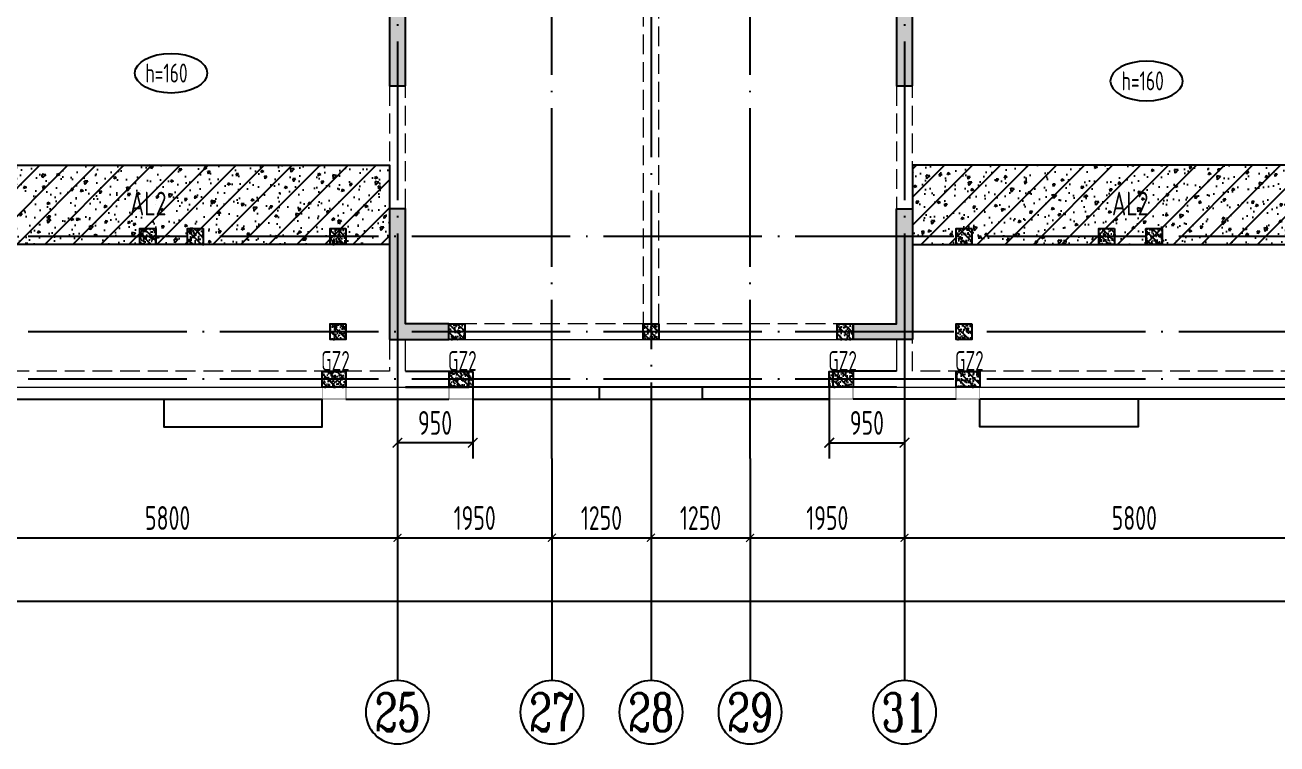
# Model space of a CAD drawing. Extents: x -1307975 to -76406, y -96289 to 379359.
# Drawn here: x -829236 to -813436, y 272868 to 281936 of the extents above; entities that cross this region are included whole.
import ezdxf
from ezdxf.enums import TextEntityAlignment as Align

# ---------------------------------------------------------------- set-up
doc = ezdxf.new("R2010")
doc.units = 0
doc.header["$LTSCALE"] = 1000
for name, pattern in [('DASH', [0.35, 0.25, -0.1]), ('DASHED', [0.75, 0.5, -0.25]), ('DOTE', [2.42, 2, -0.2, 0.02, -0.2])]:
    doc.linetypes.add(name, pattern=pattern)
doc.layers.get('0').update_dxf_attribs({"linetype": 'CONTINUOUS'})
doc.layers.get('DEFPOINTS').update_dxf_attribs({"linetype": 'CONTINUOUS'})
for name, color, linetype in [('A-AXIS', 1, 'CONTINUOUS'), ('A-DOTE', 10, 'DOTE'), ('AXIS_NUM', 7, 'CONTINUOUS'), ('BEAM', 4, 'DASHED'), ('BEAM_CON', 4, 'CONTINUOUS'), ('ROOF', 183, 'CONTINUOUS'), ('S-B板标注', 3, 'CONTINUOUS'), ('S-B板边线', 2, 'CONTINUOUS'), ('S-L主梁线', 4, 'DASH'), ('S-Q墙填充', 252, 'CONTINUOUS'), ('S-Q墙实线', 6, 'CONTINUOUS'), ('S-Q墙标注', 3, 'CONTINUOUS'), ('S-Y一般标注', 3, 'CONTINUOUS'), ('S-构造柱', 212, 'CONTINUOUS'), ('S-构造柱编号', 130, 'CONTINUOUS'), ('TEXT', 2, 'CONTINUOUS'), ('看线', 251, 'CONTINUOUS')]:
    doc.layers.add(name, color=color, linetype=linetype)
doc.layers.add('配箍校核', color=34, linetype='CONTINUOUS', plot=False)
doc.styles.add('TSSD_Axis', font='complex.shx', dxfattribs={"width": 0.7, "bigfont": 'hztxt.shx'})
doc.styles.add('TSSD_DIMENSION', font='Tssdeng.shx', dxfattribs={"width": 0.7, "bigfont": 'tssdchn.shx'})
doc.styles.add('TSSD_REIN', font='tssdeng.shx', dxfattribs={"width": 0.7, "height": 300, "bigfont": 'tssdchn.shx'})
doc.styles.add('结构文字', font='zstxt.shx', dxfattribs={"width": 0.7, "bigfont": 'zshz.shx'})
doc.dimstyles.new('STRUCK', dxfattribs={"dimtxt": 400, "dimasz": 121, "dimexe": 200, "dimexo": 150, "dimgap": 115, "dimtad": 1, "dimdec": 0, "dimdsep": 46, "dimtxsty": '结构文字', "dimblk": 'ARCHTICK', "dimcen": 400, "dimclrd": 3, "dimclre": 3, "dimclrt": 7, "dimadec": 0, "dimazin": 0, "dimtfac": 1, "dimtdec": 0, "dimtix": 1, "dimtmove": 2, "dimatfit": 3, "dimldrblk": '_DIMX', "dimfxl": 1, "dimtolj": 1, "dimtzin": 0, "dimarcsym": 0})
doc.dimstyles.new('TSSD_100_100', dxfattribs={"dimtxt": 300, "dimasz": 100, "dimexe": 100, "dimexo": 250, "dimgap": 100, "dimtad": 1, "dimdec": 0, "dimzin": 0, "dimdsep": 46, "dimtxsty": 'TSSD_DIMENSION', "dimblk": 'ARCHTICK', "dimcen": 0, "dimdle": 100, "dimclrt": 7, "dimadec": 0, "dimazin": 0, "dimtfac": 1, "dimtdec": 0, "dimtix": 1, "dimtmove": 2, "dimatfit": 3, "dimldrblk": 'ARCHTICK', "dimfxl": 1, "dimtolj": 1, "dimtzin": 0, "dimarcsym": 0})

# ---------------------------------------------------------------- blocks, each defined once
blk = doc.blocks.new('_ArchTick')
at = {"color": 0, "linetype": 'ByBlock', "const_width": 0.15}
blk.add_lwpolyline([(-0.5, -0.5), (0.5, 0.5)], dxfattribs=at)
blk = doc.blocks.new('*D236')
at = {"layer": 'DEFPOINTS', "color": 0, "transparency": 16777216}
for p in [(33100, 3600), (38900, 3600), (38900, 2600)]:
    blk.add_point(p, dxfattribs=at)
at = {"layer": 'S-Y一般标注', "color": 0, "lineweight": -2, "transparency": 16777216}
for p, q in [((33100, 3350), (33100, 2500)), ((38900, 3350), (38900, 2500)), ((33000, 2600), (39000, 2600))]:
    blk.add_line(p, q, dxfattribs=at)
at = {"layer": 'S-Y一般标注', "color": 0, "lineweight": -2, "transparency": 16777216, "xscale": 100, "yscale": 100, "zscale": 100, "rotation": 180}
blk.add_blockref('_ArchTick', (33100, 2600), dxfattribs=at)
at = {"layer": 'S-Y一般标注', "color": 0, "lineweight": -2, "transparency": 16777216, "xscale": 100, "yscale": 100, "zscale": 100}
blk.add_blockref('_ArchTick', (38900, 2600), dxfattribs=at)
at = {"layer": 'S-Y一般标注', "color": 7, "transparency": 16777216, "insert": (36000, 2850), "char_height": 300, "attachment_point": 5, "style": 'TSSD_DIMENSION'}
blk.add_mtext('\\A1;5800', dxfattribs=at)
blk = doc.blocks.new('ts_axno')
at = {"color": 0, "linetype": 'ByBlock', "lineweight": -2}
blk.add_circle((0, 0), 0.5, dxfattribs=at)
at = {"color": 0, "linetype": 'ByBlock', "lineweight": -2, "style": 'TSSD_Axis', "width": 0.7}
blk.add_attdef('A', text='', height=0.6, dxfattribs=at).set_placement((0, 0), align=Align.MIDDLE_CENTER)
blk = doc.blocks.new('*D237')
at = {"layer": 'DEFPOINTS', "color": 0, "transparency": 16777216}
for p in [(43350, 3600), (45300, 3600), (45300, 2600)]:
    blk.add_point(p, dxfattribs=at)
at = {"layer": 'S-Y一般标注', "color": 0, "lineweight": -2, "transparency": 16777216}
for p, q in [((43350, 3350), (43350, 2500)), ((45300, 3350), (45300, 2500)), ((43250, 2600), (45400, 2600))]:
    blk.add_line(p, q, dxfattribs=at)
at = {"layer": 'S-Y一般标注', "color": 0, "lineweight": -2, "transparency": 16777216, "xscale": 100, "yscale": 100, "zscale": 100, "rotation": 180}
blk.add_blockref('_ArchTick', (43350, 2600), dxfattribs=at)
at = {"layer": 'S-Y一般标注', "color": 0, "lineweight": -2, "transparency": 16777216, "xscale": 100, "yscale": 100, "zscale": 100}
blk.add_blockref('_ArchTick', (45300, 2600), dxfattribs=at)
at = {"layer": 'S-Y一般标注', "color": 7, "transparency": 16777216, "insert": (44325, 2850), "char_height": 300, "attachment_point": 5, "style": 'TSSD_DIMENSION'}
blk.add_mtext('\\A1;1950', dxfattribs=at)
blk = doc.blocks.new('*D238')
at = {"layer": 'DEFPOINTS', "color": 0, "transparency": 16777216}
for p in [(45300, 3600), (51100, 3600), (51100, 2600)]:
    blk.add_point(p, dxfattribs=at)
at = {"layer": 'S-Y一般标注', "color": 0, "lineweight": -2, "transparency": 16777216}
for p, q in [((45300, 3350), (45300, 2500)), ((51100, 3350), (51100, 2500)), ((45200, 2600), (51200, 2600))]:
    blk.add_line(p, q, dxfattribs=at)
at = {"layer": 'S-Y一般标注', "color": 0, "lineweight": -2, "transparency": 16777216, "xscale": 100, "yscale": 100, "zscale": 100, "rotation": 180}
blk.add_blockref('_ArchTick', (45300, 2600), dxfattribs=at)
at = {"layer": 'S-Y一般标注', "color": 0, "lineweight": -2, "transparency": 16777216, "xscale": 100, "yscale": 100, "zscale": 100}
blk.add_blockref('_ArchTick', (51100, 2600), dxfattribs=at)
at = {"layer": 'S-Y一般标注', "color": 7, "transparency": 16777216, "insert": (48200, 2850), "char_height": 300, "attachment_point": 5, "style": 'TSSD_DIMENSION'}
blk.add_mtext('\\A1;5800', dxfattribs=at)
blk = doc.blocks.new('*D241')
at = {"layer": 'DEFPOINTS', "color": 0, "transparency": 16777216}
for p in [(4600, 3600), (54600, 3600), (54600, 1800)]:
    blk.add_point(p, dxfattribs=at)
at = {"layer": 'S-Y一般标注', "color": 0, "lineweight": -2, "transparency": 16777216}
for p, q in [((4600, 3350), (4600, 1700)), ((54600, 3350), (54600, 1700)), ((4500, 1800), (54700, 1800))]:
    blk.add_line(p, q, dxfattribs=at)
at = {"layer": 'S-Y一般标注', "color": 0, "lineweight": -2, "transparency": 16777216, "xscale": 100, "yscale": 100, "zscale": 100, "rotation": 180}
blk.add_blockref('_ArchTick', (4600, 1800), dxfattribs=at)
at = {"layer": 'S-Y一般标注', "color": 0, "lineweight": -2, "transparency": 16777216, "xscale": 100, "yscale": 100, "zscale": 100}
blk.add_blockref('_ArchTick', (54600, 1800), dxfattribs=at)
at = {"layer": 'S-Y一般标注', "color": 7, "transparency": 16777216, "insert": (29600, 2050), "char_height": 300, "attachment_point": 5, "style": 'TSSD_DIMENSION'}
blk.add_mtext('\\A1;50000', dxfattribs=at)
blk = doc.blocks.new('*D245')
at = {"layer": 'DEFPOINTS', "color": 0, "transparency": 16777216}
for p in [(38900, 3600), (40850, 3600), (40850, 2600)]:
    blk.add_point(p, dxfattribs=at)
at = {"layer": 'S-Y一般标注', "color": 0, "lineweight": -2, "transparency": 16777216}
for p, q in [((38900, 3350), (38900, 2500)), ((40850, 3350), (40850, 2500)), ((38800, 2600), (40950, 2600))]:
    blk.add_line(p, q, dxfattribs=at)
at = {"layer": 'S-Y一般标注', "color": 0, "lineweight": -2, "transparency": 16777216, "xscale": 100, "yscale": 100, "zscale": 100, "rotation": 180}
blk.add_blockref('_ArchTick', (38900, 2600), dxfattribs=at)
at = {"layer": 'S-Y一般标注', "color": 0, "lineweight": -2, "transparency": 16777216, "xscale": 100, "yscale": 100, "zscale": 100}
blk.add_blockref('_ArchTick', (40850, 2600), dxfattribs=at)
at = {"layer": 'S-Y一般标注', "color": 7, "transparency": 16777216, "insert": (39875, 2850), "char_height": 300, "attachment_point": 5, "style": 'TSSD_DIMENSION'}
blk.add_mtext('\\A1;1950', dxfattribs=at)
blk = doc.blocks.new('*D262')
at = {"layer": 'DEFPOINTS', "color": 0, "transparency": 16777216}
for p in [(40850, 3600), (42100, 3600), (42100, 2600)]:
    blk.add_point(p, dxfattribs=at)
at = {"layer": 'S-Y一般标注', "color": 0, "lineweight": -2, "transparency": 16777216}
for p, q in [((40850, 3350), (40850, 2500)), ((42100, 3350), (42100, 2500)), ((40750, 2600), (42200, 2600))]:
    blk.add_line(p, q, dxfattribs=at)
at = {"layer": 'S-Y一般标注', "color": 0, "lineweight": -2, "transparency": 16777216, "xscale": 100, "yscale": 100, "zscale": 100, "rotation": 180}
blk.add_blockref('_ArchTick', (40850, 2600), dxfattribs=at)
at = {"layer": 'S-Y一般标注', "color": 0, "lineweight": -2, "transparency": 16777216, "xscale": 100, "yscale": 100, "zscale": 100}
blk.add_blockref('_ArchTick', (42100, 2600), dxfattribs=at)
at = {"layer": 'S-Y一般标注', "color": 7, "transparency": 16777216, "insert": (41475, 2850), "char_height": 300, "attachment_point": 5, "style": 'TSSD_DIMENSION'}
blk.add_mtext('\\A1;1250', dxfattribs=at)
blk = doc.blocks.new('*D263')
at = {"layer": 'DEFPOINTS', "color": 0, "transparency": 16777216}
for p in [(42100, 3600), (43350, 3600), (43350, 2600)]:
    blk.add_point(p, dxfattribs=at)
at = {"layer": 'S-Y一般标注', "color": 0, "lineweight": -2, "transparency": 16777216}
for p, q in [((42100, 3350), (42100, 2500)), ((43350, 3350), (43350, 2500)), ((42000, 2600), (43450, 2600))]:
    blk.add_line(p, q, dxfattribs=at)
at = {"layer": 'S-Y一般标注', "color": 0, "lineweight": -2, "transparency": 16777216, "xscale": 100, "yscale": 100, "zscale": 100, "rotation": 180}
blk.add_blockref('_ArchTick', (42100, 2600), dxfattribs=at)
at = {"layer": 'S-Y一般标注', "color": 0, "lineweight": -2, "transparency": 16777216, "xscale": 100, "yscale": 100, "zscale": 100}
blk.add_blockref('_ArchTick', (43350, 2600), dxfattribs=at)
at = {"layer": 'S-Y一般标注', "color": 7, "transparency": 16777216, "insert": (42725, 2850), "char_height": 300, "attachment_point": 5, "style": 'TSSD_DIMENSION'}
blk.add_mtext('\\A1;1250', dxfattribs=at)
blk = doc.blocks.new('20210729.03492876')
at = {"color": 30, "const_width": 8}
for points in [[(33650, 500), (33650, 350), (33950, 350), (33950, 500)], [(35250, 500), (35250, 350), (35550, 350), (35550, 500)], [(40350, 500), (40350, 350), (40050, 350), (40050, 500)], [(41950, 500), (41950, 350), (41650, 350), (41650, 500)]]:
    blk.add_lwpolyline(points, dxfattribs=at)
at = {"layer": '看线', "color": 202, "ltscale": 0.5}
for points in [[(35550, 500), (35550, 350), (37150, 350), (37150, 500)], [(40050, 500), (40050, 350), (38450, 350), (38450, 500)], [(29000, 350), (33650, 350)], [(31650, 350), (31650, 0), (33650, 0), (33650, 350)], [(33950, 350), (35250, 350)], [(35550, 350), (40050, 350)], [(41650, 350), (40350, 350)], [(43950, 350), (43950, 0), (41950, 0), (41950, 350)], [(46600, 350), (41950, 350)]]:
    blk.add_lwpolyline(points, dxfattribs=at)
blk = doc.blocks.new('20210729.04150611')
at = {"layer": 'S-B板边线'}
blk.add_lwpolyline([(9045, -31892), (9045, -31892), (2845, -31892)], dxfattribs=at)
blk = doc.blocks.new('20210807.15313138')
at = {"layer": 'S-Q墙填充'}
h = blk.add_hatch(color=252, dxfattribs=at)
h.dxf.hatch_style = 1
h.paths.add_polyline_path([(95416, 60640), (95416, 61840), (95216, 61840), (95216, 60640)])
h = blk.add_hatch(color=252, dxfattribs=at)
h.dxf.hatch_style = 1
h.paths.add_polyline_path([(101816, 60640), (101816, 61840), (101616, 61840), (101616, 60640)])
h = blk.add_hatch(color=252, dxfattribs=at)
h.dxf.hatch_style = 1
h.paths.add_polyline_path([(95216, 57440), (95966, 57440), (95966, 57640), (95416, 57640), (95416, 59090), (95216, 59090)])
h = blk.add_hatch(color=252, dxfattribs=at)
h.dxf.hatch_style = 1
h.paths.add_polyline_path([(101816, 57440), (101066, 57440), (101066, 57640), (101616, 57640), (101616, 58740), (101616, 59090), (101816, 59090), (101816, 58740)])
at = {"layer": 'BEAM_CON'}
for p, q in [((95416, 57040), (96216, 57040)), ((96216, 56840), (96216, 57040)), ((101616, 57040), (100816, 57040)), ((100816, 56840), (100816, 57040)), ((95416, 56840), (96216, 56840)), ((101616, 56840), (100816, 56840))]:
    blk.add_line(p, q, dxfattribs=at)
at = {"layer": 'S-L主梁线', "linetype": 'DASH', "lineweight": 18}
for p, q in [((98416, 61640), (98416, 57640)), ((98616, 57640), (98616, 61640)), ((95216, 60640), (95216, 59090)), ((95416, 59090), (95416, 60640)), ((101616, 60640), (101616, 59090)), ((101816, 59090), (101816, 60640)), ((98416, 57640), (95966, 57640)), ((101066, 57640), (98616, 57640)), ((95216, 57440), (95216, 57040)), ((101816, 57040), (101816, 57440)), ((95216, 57040), (89616, 57040)), ((107416, 57040), (101816, 57040))]:
    blk.add_line(p, q, dxfattribs=at)
at = {"layer": 'S-L主梁线', "linetype": 'ByBlock', "lineweight": 18}
for p, q in [((95416, 57040), (95416, 57440)), ((95966, 57440), (98516, 57440)), ((98516, 57440), (101066, 57440)), ((101616, 57440), (101616, 57040)), ((89416, 56840), (95416, 56840)), ((101616, 56840), (107616, 56840))]:
    blk.add_line(p, q, dxfattribs=at)
at = {"layer": 'S-Q墙实线'}
for points in [[(95416, 60640), (95416, 61840), (95216, 61840), (95216, 60640)], [(101816, 60640), (101816, 61840), (101616, 61840), (101616, 60640)], [(95216, 57440), (95966, 57440), (95966, 57640), (95416, 57640), (95416, 59090), (95216, 59090)], [(101816, 57440), (101066, 57440), (101066, 57640), (101616, 57640), (101616, 58740), (101616, 59090), (101816, 59090), (101816, 58740)]]:
    blk.add_lwpolyline(points, close=True, dxfattribs=at)
blk = doc.blocks.new('20210730.02141516')
at = {"layer": 'S-构造柱'}
h = blk.add_hatch(dxfattribs=at)
h.set_pattern_fill('ARMORED', color=256, scale=15, angle=-90, style=0)
h.set_pattern_definition([(320, (-154189.41, 3278673.45), (-9.4128202, -107.5890274), [11.25, -123.75]), (265, (-154189.41, 3278673.45), (112.82882, 20.8127), [9, -99]), (10.4514, (-154190.19, 3278664.49), (103.4159313, -86.7764073), [9.5610285, -105.1713168]), (316.1842, (-154159.41, 3278673.45), (-24.827852, -160.0861573), [16.875, -185.625]), (6.6356, (-154161.48, 3278660.11), (146.117681, -140.199406), [14.341543, -157.75695]), (261.1842, (-154159.41, 3278673.45), (146.11779, -140.199292), [13.5, -148.5]), (291, (-154166.91, 3278658.45), (-60.3928336, -89.5360578), [11.25, -123.75]), (236, (-154166.91, 3278658.45), (108.7725068, -36.4972998), [9, -99]), (341.4514, (-154171.94, 3278650.99), (48.3795745, -126.0333943), [9.5610285, -105.1713168]), (307.5, (-154189.41, 3278673.454), (49.93407807, -1.8239783), [0, -97.8, 0, -100.5, 0, -99.375]), (277.5, (-154189.41, 3278673.454), (59.1617568, -39.4604306), [0, -57.3, 0, -95.55, 0, -37.875]), (237.5, (-154189.41, 3278706.904), (-3.38323076, -80.07336543), [0, -37.5, 0, -117, 0, -155.25]), (227.5, (-154189.41, 3278721.904), (15.0157473, -87.4779254), [0, -48.75, 0, -77.7, 0, -110.25]), (315, (-154189.41, 3278673.454), (53.0330086, 53.0330086), [])])
h.paths.add_polyline_path([(200, 200), (200, 0), (0, 0), (0, 200)])
blk.add_lwpolyline([(200, 200), (200, 0), (0, 0), (0, 200)], close=True, dxfattribs=at)
blk = doc.blocks.new('20210809.18224761')
at = {"layer": 'S-构造柱'}
h = blk.add_hatch(dxfattribs=at)
h.set_pattern_fill('ARMORED', color=256, scale=15, angle=-90, style=0)
h.set_pattern_definition([(320, (-154189.41, 3278673.45), (-9.4128202, -107.5890274), [11.25, -123.75]), (265, (-154189.41, 3278673.45), (112.82882, 20.8127), [9, -99]), (10.4514, (-154190.19, 3278664.49), (103.4159313, -86.7764073), [9.5610285, -105.1713168]), (316.1842, (-154159.41, 3278673.45), (-24.827852, -160.0861573), [16.875, -185.625]), (6.6356, (-154161.48, 3278660.11), (146.117681, -140.199406), [14.341543, -157.75695]), (261.1842, (-154159.41, 3278673.45), (146.11779, -140.199292), [13.5, -148.5]), (291, (-154166.91, 3278658.45), (-60.3928336, -89.5360578), [11.25, -123.75]), (236, (-154166.91, 3278658.45), (108.7725068, -36.4972998), [9, -99]), (341.4514, (-154171.94, 3278650.99), (48.3795745, -126.0333943), [9.5610285, -105.1713168]), (307.5, (-154189.41, 3278673.454), (49.93407807, -1.8239783), [0, -97.8, 0, -100.5, 0, -99.375]), (277.5, (-154189.41, 3278673.454), (59.1617568, -39.4604306), [0, -57.3, 0, -95.55, 0, -37.875]), (237.5, (-154189.41, 3278706.904), (-3.38323076, -80.07336543), [0, -37.5, 0, -117, 0, -155.25]), (227.5, (-154189.41, 3278721.904), (15.0157473, -87.4779254), [0, -48.75, 0, -77.7, 0, -110.25]), (315, (-154189.41, 3278673.454), (53.0330086, 53.0330086), [])])
h.paths.add_polyline_path([(300, 200), (300, 0), (0, 0), (0, 200)])
blk.add_lwpolyline([(300, 200), (300, 0), (0, 0), (0, 200)], close=True, dxfattribs=at)
blk = doc.blocks.new('20210809.18235135')
at = {"layer": '配箍校核'}
blk.add_blockref('20210809.18224761', (12, 0), dxfattribs=at)
at = {"layer": 'S-构造柱编号', "color": 2, "linetype": 'ByBlock', "style": 'TSSD_REIN', "width": 0.65}
blk.add_text('GZ2', height=250, dxfattribs=at).set_placement((0, 206, 0))
blk = doc.blocks.new('20210809.18285270')
at = {"layer": 'ROOF'}
for p in [(31150, 1800), (31750, 1800), (33550, 1800), (41450, 1800), (43250, 1800), (43850, 1800), (35050, 600), (39950, 600)]:
    blk.add_blockref('20210730.02141516', p, dxfattribs=at)
at = {"layer": 'ROOF', "rotation": 359.9999999538236}
for p in [(33550, 600), (37500, 600), (41450, 600)]:
    blk.add_blockref('20210730.02141516', p, dxfattribs=at)
at = {"layer": '配箍校核'}
for p in [(33438, 0), (35039, 0), (39838, 0), (41438, 0)]:
    blk.add_blockref('20210809.18235135', p, dxfattribs=at)
blk = doc.blocks.new('*D961')
at = {"layer": 'DEFPOINTS', "color": 0, "transparency": 16777216}
for p in [(-819086, 277468), (-818136, 277468), (-818136, 276668)]:
    blk.add_point(p, dxfattribs=at)
at = {"layer": 'S-Q墙标注', "color": 3, "lineweight": -2, "transparency": 16777216}
for p, q in [((-819086, 277318), (-819086, 276468)), ((-818136, 277318), (-818136, 276468)), ((-819086, 276668), (-818136, 276668))]:
    blk.add_line(p, q, dxfattribs=at)
at = {"layer": 'S-Q墙标注', "color": 3, "lineweight": -2, "transparency": 16777216, "xscale": 121, "yscale": 121, "zscale": 121, "rotation": 180}
blk.add_blockref('_ArchTick', (-819086, 276668), dxfattribs=at)
at = {"layer": 'S-Q墙标注', "color": 3, "lineweight": -2, "transparency": 16777216, "xscale": 121, "yscale": 121, "zscale": 121}
blk.add_blockref('_ArchTick', (-818136, 276668), dxfattribs=at)
at = {"layer": 'S-Q墙标注', "color": 7, "transparency": 16777216, "insert": (-818611, 276918), "char_height": 300, "attachment_point": 5, "style": 'TSSD_REIN'}
blk.add_mtext('\\A1;950', dxfattribs=at)
blk = doc.blocks.new('_DIMX')
blk.add_line((-150, 0), (150, 0))
at = {"const_width": 50}
blk.add_lwpolyline([(-70, -70), (70, 70)], dxfattribs=at)
blk = doc.blocks.new('*D971')
at = {"layer": 'DEFPOINTS', "color": 0, "transparency": 16777216}
for p in [(-824536, 277468), (-823586, 277468), (-824536, 276668)]:
    blk.add_point(p, dxfattribs=at)
at = {"layer": 'S-Q墙标注', "color": 3, "lineweight": -2, "transparency": 16777216}
for p, q in [((-824536, 277318), (-824536, 276468)), ((-823586, 277318), (-823586, 276468)), ((-823586, 276668), (-824536, 276668))]:
    blk.add_line(p, q, dxfattribs=at)
at = {"layer": 'S-Q墙标注', "color": 3, "lineweight": -2, "transparency": 16777216, "xscale": 121, "yscale": 121, "zscale": 121, "rotation": 180}
blk.add_blockref('_ArchTick', (-824536, 276668), dxfattribs=at)
at = {"layer": 'S-Q墙标注', "color": 3, "lineweight": -2, "transparency": 16777216, "xscale": 121, "yscale": 121, "zscale": 121}
blk.add_blockref('_ArchTick', (-823586, 276668), dxfattribs=at)
at = {"layer": 'S-Q墙标注', "color": 7, "transparency": 16777216, "insert": (-824061, 276918), "char_height": 300, "attachment_point": 5, "style": 'TSSD_REIN'}
blk.add_mtext('\\A1;950', dxfattribs=at)
blk = doc.blocks.new('20210726.16350016')
at = {"layer": 'A-AXIS'}
for p, q in [((38900, 3600.1), (38900, 800.1)), ((40850, 3600), (40850, 800)), ((42100, 3600), (42100, 800)), ((43350, 3600), (43350, 800)), ((45300, 3600), (45300, 800))]:
    blk.add_line(p, q, dxfattribs=at)
at = {"layer": 'A-DOTE'}
for p, q in [((38900.2, 13700), (38900, 3600)), ((45299.8, 13700), (45300, 3600)), ((40850, 3600), (40850, 11500)), ((43350, 3600), (43350, 11500)), ((42100, 9400), (42100, 3600)), ((55600, 6400), (3600, 6400)), ((55600, 5200), (3600, 5200)), ((55600, 4600), (3600, 4600))]:
    blk.add_line(p, q, dxfattribs=at)
at = {"layer": 'A-AXIS'}
ref = blk.add_blockref('ts_axno', (38900, 400.1), dxfattribs=dict(at, xscale=-800, yscale=800, zscale=800, rotation=180))
ref.add_attrib('17', '25', dxfattribs={"layer": 'AXIS_NUM', "height": 480, "style": 'TSSD_Axis', "width": 0.7}).set_placement((38900, 400.1), align=Align.MIDDLE_CENTER)
ref = blk.add_blockref('ts_axno', (40850, 400), dxfattribs=dict(at, xscale=-800, yscale=800, zscale=800, rotation=180))
ref.add_attrib('19', '27', dxfattribs={"layer": 'AXIS_NUM', "height": 480, "style": 'TSSD_Axis', "width": 0.7}).set_placement((40850, 400), align=Align.MIDDLE_CENTER)
ref = blk.add_blockref('ts_axno', (42100, 400), dxfattribs=dict(at, xscale=-800, yscale=800, zscale=800, rotation=180))
ref.add_attrib('19', '28', dxfattribs={"layer": 'AXIS_NUM', "height": 480, "style": 'TSSD_Axis', "width": 0.7}).set_placement((42100, 400), align=Align.MIDDLE_CENTER)
ref = blk.add_blockref('ts_axno', (43350, 400), dxfattribs=dict(at, xscale=-800, yscale=800, zscale=800, rotation=180))
ref.add_attrib('19', '29', dxfattribs={"layer": 'AXIS_NUM', "height": 480, "style": 'TSSD_Axis', "width": 0.7}).set_placement((43350, 400), align=Align.MIDDLE_CENTER)
ref = blk.add_blockref('ts_axno', (45300, 400), dxfattribs=dict(at, xscale=-800, yscale=800, zscale=800, rotation=180))
ref.add_attrib('19', '31', dxfattribs={"layer": 'AXIS_NUM', "height": 480, "style": 'TSSD_Axis', "width": 0.7}).set_placement((45300, 400), align=Align.MIDDLE_CENTER)
at = {"layer": 'S-Y一般标注'}
for base, p1, p2, picture, middle in [((54600, 1800), (4600, 3600), (54600, 3600), '*D241', (29600, 2050)), ((38900, 2600.1), (33100, 3600), (38900, 3600.1), '*D236', (36000, 2850.1)), ((40850, 2600.1), (38900, 3600.1), (40850, 3600.1), '*D245', (39875, 2850.1)), ((42100, 2600.1), (40850, 3600.1), (42100, 3600.1), '*D262', (41475, 2850.1)), ((43350, 2600.1), (42100, 3600.1), (43350, 3600.1), '*D263', (42725, 2850.1)), ((45300, 2600.1), (43350, 3600.1), (45300, 3600.1), '*D237', (44325, 2850.1)), ((51100, 2600), (45300, 3600), (51100, 3600), '*D238', (48200, 2850))]:
    dim = blk.add_linear_dim(base=base, p1=p1, p2=p2, dimstyle='TSSD_100_100', dxfattribs=at)
    dim.commit()
    dim.dimension.update_dxf_attribs({"geometry": picture, "text_midpoint": middle})

msp = doc.modelspace()

# ---------------------------------------------------------------- hatches: boundary and pattern name
at = {"layer": 'BEAM', "linetype": 'ByBlock'}
h = msp.add_hatch(dxfattribs=at)
h.set_pattern_fill('ARMORED', color=252, scale=50, angle=180, style=0)
h.set_pattern_definition([(230, (-1047907.1, 2193589.8), (-358.63009, 31.376067), [37.5, -412.5]), (175, (-1047907.1, 2193589.8), (69.37567, -376.09607), [30, -330]), (280.4514, (-1047937, 2193592.4), (-289.25469, -344.71977), [31.870095, -350.571056]), (226.1842, (-1047907.1, 2193489.8), (-533.62052, 82.75951), [56.25, -618.75]), (276.6356, (-1047951.6, 2193496.7), (-467.33135, -487.05894), [47.80514, -525.8565]), (171.1842, (-1047907.1, 2193489.8), (-467.33097, -487.0593), [45, -495]), (201, (-1047957.1, 2193514.8), (-298.453526, 201.309445), [37.5, -412.5]), (146, (-1047957.1, 2193514.8), (-121.657666, -362.57502), [30, -330]), (251.4514, (-1047981.98, 2193531.56), (-420.111314, -161.26525), [31.870095, -350.571056]), (217.5, (-1047907.11, 2193589.79), (-6.079928, -166.446927), [0, -326, 0, -335, 0, -331.25]), (187.5, (-1047907.11, 2193589.79), (-131.534769, -197.205856), [0, -191, 0, -318.5, 0, -126.25]), (147.5, (-1047795.61, 2193589.79), (-266.911218, 11.277436), [0, -125, 0, -390, 0, -517.5]), (137.5, (-1047745.6, 2193589.79), (-291.593085, -50.05249), [0, -162.5, 0, -259, 0, -367.5]), (225, (-1047907.1, 2193589.79), (176.776695, -176.776695), [])])
h.paths.add_polyline_path([(-824635.98, 279168.48), (-830235.98, 279168.48), (-830235.98, 280168.48), (-824635.98, 280168.48)])
h = msp.add_hatch(dxfattribs=at)
h.set_pattern_fill('ARMORED', color=252, scale=50, angle=180, style=0)
h.set_pattern_definition([(230, (-1072907.1, 2193589.8), (-358.63009, 31.376067), [37.5, -412.5]), (175, (-1072907.1, 2193589.8), (69.37567, -376.09607), [30, -330]), (280.4514, (-1072937, 2193592.4), (-289.25469, -344.71977), [31.870095, -350.571056]), (226.1842, (-1072907.1, 2193489.8), (-533.62052, 82.75951), [56.25, -618.75]), (276.6356, (-1072951.6, 2193496.7), (-467.33135, -487.05894), [47.80514, -525.8565]), (171.1842, (-1072907.1, 2193489.8), (-467.33097, -487.0593), [45, -495]), (201, (-1072957.1, 2193514.8), (-298.453526, 201.309445), [37.5, -412.5]), (146, (-1072957.1, 2193514.8), (-121.657666, -362.57502), [30, -330]), (251.4514, (-1072981.98, 2193531.56), (-420.111314, -161.26525), [31.870095, -350.571056]), (217.5, (-1072907.11, 2193589.79), (-6.079928, -166.446927), [0, -326, 0, -335, 0, -331.25]), (187.5, (-1072907.11, 2193589.79), (-131.534769, -197.205856), [0, -191, 0, -318.5, 0, -126.25]), (147.5, (-1072795.61, 2193589.79), (-266.911218, 11.277436), [0, -125, 0, -390, 0, -517.5]), (137.5, (-1072745.6, 2193589.79), (-291.593085, -50.05249), [0, -162.5, 0, -259, 0, -367.5]), (225, (-1072907.1, 2193589.79), (176.776695, -176.776695), [])])
h.paths.add_polyline_path([(-818036, 279168.48), (-812436, 279168.48), (-812436, 280168.48), (-818036, 280168.48)])

# ---------------------------------------------------------------- linework, layer by layer
for points in [[(-824635.98, 279168.48), (-830235.98, 279168.48), (-830235.98, 280168.48), (-824635.98, 280168.48)], [(-818036, 279168.48), (-812436, 279168.48), (-812436, 280168.48), (-818036, 280168.48)]]:
    msp.add_lwpolyline(points, close=True, dxfattribs=at)
at = {"layer": 'S-B板标注'}
msp.add_ellipse((-827392.66, 281329.11), major_axis=(-457.33, 0), ratio=0.54724159, dxfattribs=at)
at = {"layer": 'S-B板标注', "extrusion": (0, 0, -1)}
msp.add_ellipse((-815082.15, 281230.31), major_axis=(457.33, -0.02), ratio=0.54724159, dxfattribs=at)

# ---------------------------------------------------------------- block references
msp.add_blockref('20210729.03492876', (-859135.99, 276868.48))
at = {"layer": 'A-DOTE'}
msp.add_blockref('20210726.16350016', (-863435.99, 272868.44), dxfattribs=at)
at = {"layer": 'S-B板边线'}
msp.add_blockref('20210729.04150611', (-827280.63, 309261.02), dxfattribs=at)
at = {"layer": 'S-Q墙填充'}
msp.add_blockref('20210807.15313138', (-919851.63, 220528.94), dxfattribs=at)
at = {"layer": '配箍校核'}
msp.add_blockref('20210809.18285270', (-858936, 277368.32), dxfattribs=at)

# ---------------------------------------------------------------- texts
at = {"layer": 'S-B板标注', "color": 7, "style": 'TSSD_REIN', "width": 0.7}
msp.add_text('h=160', height=240, dxfattribs=at).set_placement((-827717.35, 281210.96))
msp.add_text('h=160', height=240, rotation=359.997282, dxfattribs=at).set_placement((-815397.16, 281112.18))
at = {"layer": 'TEXT', "color": 1, "style": 'TSSD_REIN', "width": 0.7}
for p in [(-827451.25, 279534.6, 0), (-815057.4, 279534.6, 0)]:
    msp.add_text('AL2', height=300, dxfattribs=at).set_placement(p, align=Align.RIGHT)

# ---------------------------------------------------------------- dimensions: what is measured, and where the dimension line sits
at = {"layer": 'S-Q墙标注'}
dim = msp.add_linear_dim(base=(-824535.97, 276668.34), p1=(-823585.95, 277468.34), p2=(-824535.97, 277468.34), angle=180, dimstyle='STRUCK', override={"dimtxt": 300, "dimgap": 100, "dimtxsty": 'TSSD_REIN'}, dxfattribs=at)
dim.commit()
dim.dimension.update_dxf_attribs({"geometry": '*D971', "text_midpoint": (-824060.96, 276918.34)})
dim = msp.add_linear_dim(base=(-818136.01, 276668.48), p1=(-819086.02, 277468.48), p2=(-818136.01, 277468.48), dimstyle='STRUCK', override={"dimtxt": 300, "dimgap": 100, "dimtxsty": 'TSSD_REIN'}, dxfattribs=at)
dim.commit()
dim.dimension.update_dxf_attribs({"geometry": '*D961', "text_midpoint": (-818611.02, 276918.48)})

doc.saveas('drawing.dxf')
